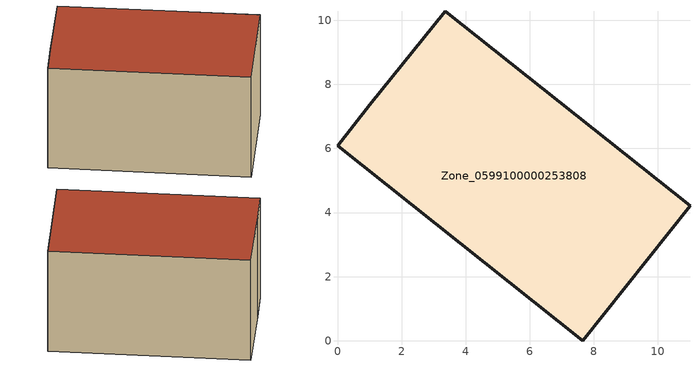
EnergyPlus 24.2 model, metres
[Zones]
Zone_0599100000253808
 floor ground (C_G): 11,4.21 7.65,0 0,6.09 1,7.36 3.36,10.28 z0.4
 wall outside (C_F): 7.65,0 11,4.21 3.36,10.28 1,7.36 0,6.09 7.65,0 z0.4:6.16
 roof outside (C_R): 11,4.21 3.36,10.28 1,7.36 0,6.09 7.65,0 z6.16
[BUILDING]
Pand.0599100000253808: North Axis=0; Terrain=City; Loads Convergence Tolerance Value=0.04; Temperature Convergence Tolerance Value=0.4; Solar Distribution=FullExterior; Maximum Number of Warmup Days=25; Minimum Number of Warmup Days=1
[Site:Location]
Rotterdam.The.Hague.AP_ZH_NLD Design_Conditions: Latitude=51.96; Longitude=4.45; Time Zone=1; Elevation=-4.5
[SITE:GROUNDTEMPERATURE:BUILDINGSURFACE]
18, 18, 18, 18, 18, 18, 18, 18, 18, 18, 18, 18
[MATERIAL] Thermal Absorptance=0.9; Solar Absorptance=0.7; Visible Absorptance=0.7
Name | Roughness | Thickness | Conductivity | Density | Specific Heat
G.TI.1975-1991 | MediumSmooth | 0.15 | 0.288461 | 540 | 1210
F.TI.1975-1991 | Rough | 0.3 | 0.230769 | 1920 | 840
R.TI.1975-1991 | MediumRough | 0.2 | 0.153846 | 1500 | 1000
[CONSTRUCTION]
C_G: G.TI.1975-1991
C_F: F.TI.1975-1991
C_R: R.TI.1975-1991
[ZONE]
Zone_0599100000253808: Type=1; Multiplier=1; Ceiling Height=Autocalculate; Volume=Autocalculate; Floor Area=autocalculate; Part of Total Floor Area=Yes
[ZONEINFILTRATION:DESIGNFLOWRATE]
Infil_Zone_0599100000253808: Zone or ZoneList or Space or SpaceList=Zone_0599100000253808; Schedule=AlwaysOn; Design Flow Rate Calculation Method=Flow/Area; Flow Rate per Floor Area=0.003; Constant Term Coefficient=1; Temperature Term Coefficient=0; Velocity Term Coefficient=0; Velocity Squared Term Coefficient=0
[HVACTEMPLATE:ZONE:IDEALLOADSAIRSYSTEM]
Zone_0599100000253808: Maximum Heating Supply Air Temperature=50; Minimum Cooling Supply Air Temperature=13; Maximum Heating Supply Air Humidity Ratio=0.0156; Minimum Cooling Supply Air Humidity Ratio=0.0077; Heating Limit=NoLimit; Cooling Limit=NoLimit; Dehumidification Control Type=ConstantSensibleHeatRatio; Cooling Sensible Heat Ratio=0.7; Dehumidification Setpoint=60; Humidification Control Type=None; Humidification Setpoint=30; Outdoor Air Method=None; Outdoor Air Flow Rate per Person=0.00944; Outdoor Air Flow Rate per Zone Floor Area=0; Outdoor Air Flow Rate per Zone=0; Demand Controlled Ventilation Type=None; Outdoor Air Economizer Type=NoEconomizer; Heat Recovery Type=None; Sensible Heat Recovery Effectiveness=0.7; Latent Heat Recovery Effectiveness=0.65
[ZONECONTROL:THERMOSTAT]
ThermostatControl_Zone_0599100000253808: Zone or ZoneList=Zone_0599100000253808; Control Type Schedule=DualSetpointControlType; Control 1=Thermostat_Zone_0599100000253808; Temperature Difference Between Cutout And Setpoint=0
[THERMOSTATSETPOINT:DUALSETPOINT]
Thermostat_Zone_0599100000253808: Heating Setpoint Temperature Schedule=HeatingSetpoint_Zone_0599100000253808; Cooling Setpoint Temperature Schedule=CoolingSetpoint_Zone_0599100000253808
[SCHEDULE:COMPACT]
HeatingSetpoint_Zone_0599100000253808: Through: 12/31, For: AllDays, Until: 24:00, 21
CoolingSetpoint_Zone_0599100000253808: Through: 12/31, For: AllDays, Until: 24:00, 24
DualSetpointControlType: Through: 12/31, For: AllDays, Until: 24:00, 4
AlwaysOn: Through: 12/31, For: AllDays, Until: 24:00, 1
